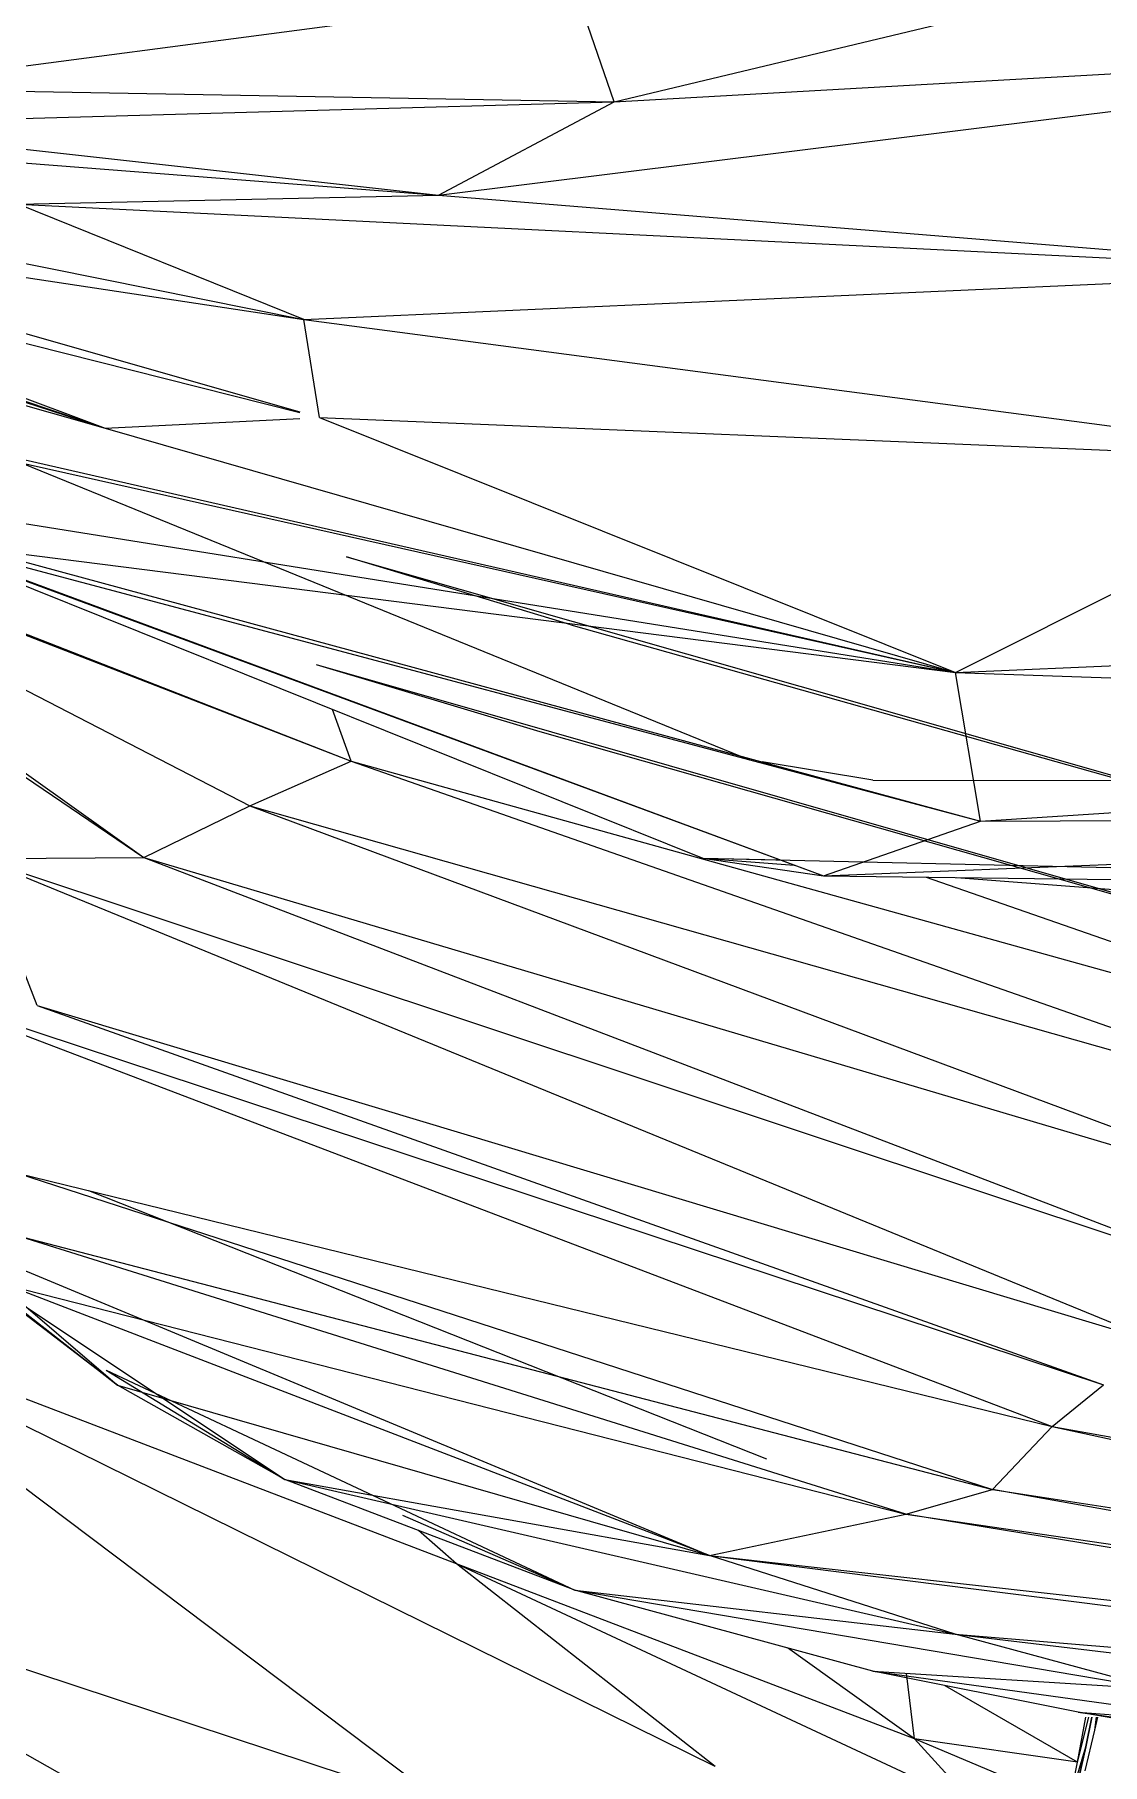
# Model space of a CAD drawing. Header units: millimetres. Extents: x -8591 to 211781, y -3000 to 31870.
# Drawn here: x -4505.9 to -4469.5, y 2820.8 to 2879.7 of the extents above; entities that cross this region are included whole.
import ezdxf

# ---------------------------------------------------------------- set-up
doc = ezdxf.new("R2010")
doc.units = ezdxf.units.MM
doc.layers.add('G-IMPT', color=8, linetype='Continuous', lineweight=9)
doc.layers.add('I-FURN', color=30, linetype='Continuous', lineweight=9)

# ---------------------------------------------------------------- blocks, each defined once
blk = doc.blocks.new('Artificial banana plant 1500mm - Family 4__C1-728657-Begane grond')
at = {"layer": 'G-IMPT'}
for p, q in [((-73.368, 220.56), (-39.388, 228.698)), ((-73.368, 220.56), (-39.388, 228.698)), ((-99.168, 221.029), (-74.638, 224.267)), ((-99.168, 221.029), (-74.638, 224.267)), ((-73.368, 220.56), (-74.638, 224.267)), ((-73.368, 220.56), (-74.638, 224.267)), ((-79.348, 217.384), (-37.548, 222.588)), ((-79.348, 217.384), (-37.548, 222.588)), ((-73.368, 220.56), (-37.548, 222.588)), ((-73.368, 220.56), (-37.548, 222.588)), ((-101.028, 219.795), (-73.368, 220.56)), ((-101.028, 219.795), (-73.368, 220.56)), ((-99.168, 221.029), (-73.368, 220.56)), ((-99.168, 221.029), (-73.368, 220.56)), ((-79.348, 217.384), (-73.368, 220.56)), ((-79.348, 217.384), (-73.368, 220.56)), ((-104.718, 219.352), (-79.348, 217.384)), ((-104.718, 219.352), (-79.348, 217.384)), ((-101.028, 219.795), (-79.348, 217.384)), ((-101.028, 219.795), (-79.348, 217.384)), ((-116.178, 217.723), (-90.708, 209.447)), ((-116.178, 217.723), (-90.708, 209.447)), ((-107.528, 217.909), (-83.938, 213.143)), ((-107.528, 217.909), (-83.938, 213.143)), ((-93.678, 217.079), (-79.348, 217.384)), ((-93.678, 217.079), (-79.348, 217.384)), ((-83.938, 213.143), (-93.678, 217.079)), ((-83.938, 213.143), (-93.678, 217.079)), ((-93.678, 217.079), (-47.338, 214.787)), ((-93.678, 217.079), (-47.338, 214.787)), ((-79.348, 217.384), (-47.338, 214.787)), ((-79.348, 217.384), (-47.338, 214.787)), ((-112.198, 216.702), (-90.708, 209.447)), ((-112.198, 216.702), (-90.708, 209.447)), ((-109.258, 216.343), (-90.708, 209.447)), ((-109.258, 216.343), (-90.708, 209.447)), ((-109.258, 216.343), (-84.074, 209.979)), ((-109.258, 216.343), (-84.074, 209.979)), ((-107.608, 216.72), (-84.074, 210.001)), ((-107.608, 216.72), (-84.074, 210.001)), ((-107.608, 216.72), (-83.938, 213.143)), ((-107.608, 216.72), (-83.938, 213.143)), ((-83.938, 213.143), (-47.338, 214.787)), ((-83.938, 213.143), (-47.338, 214.787)), ((-104.688, 213.42), (-90.708, 209.447)), ((-104.688, 213.42), (-90.708, 209.447)), ((-83.408, 209.811), (-83.938, 213.143)), ((-83.408, 209.811), (-83.938, 213.143)), ((-83.938, 213.143), (-47.388, 208.319)), ((-83.938, 213.143), (-47.388, 208.319)), ((-102.328, 210.225), (-61.738, 201.117)), ((-102.328, 210.225), (-61.738, 201.117)), ((-98.468, 210.257), (-68.758, 198.141)), ((-98.468, 210.257), (-68.758, 198.141)), ((-90.708, 209.447), (-84.074, 209.777)), ((-90.708, 209.447), (-84.074, 209.777)), ((-90.708, 209.447), (-61.738, 201.117)), ((-90.708, 209.447), (-61.738, 201.117)), ((-83.408, 209.811), (-61.738, 201.117)), ((-83.408, 209.811), (-61.738, 201.117)), ((-83.408, 209.811), (-47.388, 208.319)), ((-83.408, 209.811), (-47.388, 208.319)), ((-110.04, 208.797), (-89.388, 194.813)), ((-110.04, 208.797), (-89.388, 194.813)), ((-96.868, 209.146), (-61.738, 201.117)), ((-96.868, 209.146), (-61.738, 201.117)), ((-61.738, 201.117), (-47.388, 208.319)), ((-61.738, 201.117), (-47.388, 208.319)), ((-107.928, 208.001), (-89.388, 194.813)), ((-107.928, 208.001), (-89.388, 194.813)), ((-107.928, 208.001), (-85.778, 196.576)), ((-107.928, 208.001), (-85.778, 196.576)), ((-107.928, 208.001), (-82.328, 198.103)), ((-107.928, 208.001), (-82.328, 198.103)), ((-106.548, 207.57), (-82.328, 198.103)), ((-106.548, 207.57), (-82.328, 198.103)), ((-100.128, 206.75), (-70.348, 194.793)), ((-100.128, 206.75), (-70.348, 194.793)), ((-100.128, 206.75), (-66.238, 194.189)), ((-100.128, 206.75), (-66.238, 194.189)), ((-95.578, 206.53), (-61.738, 201.117)), ((-95.578, 206.53), (-61.738, 201.117)), ((-97.878, 205.891), (-66.238, 194.189)), ((-97.878, 205.891), (-66.238, 194.189)), ((-97.878, 205.891), (-60.888, 196.052)), ((-97.878, 205.891), (-60.888, 196.052)), ((-95.218, 205.37), (-60.888, 196.052)), ((-95.218, 205.37), (-60.888, 196.052)), ((-95.218, 205.37), (-61.738, 201.117)), ((-95.218, 205.37), (-61.738, 201.117)), ((-74.848, 202.742), (-82.488, 205.063)), ((-74.848, 202.742), (-82.488, 205.063)), ((-82.488, 205.063), (-35.908, 191.766)), ((-61.738, 201.117), (-5.438, 203.565)), ((-61.738, 201.117), (-5.438, 203.565)), ((-74.848, 202.742), (-35.908, 191.766)), ((-74.848, 202.742), (-35.908, 191.766)), ((-83.518, 201.395), (-75.898, 199.106)), ((-83.518, 201.395), (-75.898, 199.106)), ((-83.518, 201.395), (-36.868, 188.035)), ((-60.888, 196.052), (-61.738, 201.117)), ((-60.888, 196.052), (-61.738, 201.117)), ((-61.738, 201.117), (-10.348, 199.337)), ((-61.738, 201.117), (-10.348, 199.337)), ((-82.328, 198.103), (-82.962, 199.858)), ((-82.328, 198.103), (-82.962, 199.858)), ((-60.888, 196.052), (-10.348, 199.337)), ((-60.888, 196.052), (-10.348, 199.337)), ((-75.898, 199.106), (-36.868, 188.035)), ((-75.898, 199.106), (-36.868, 188.035)), ((-85.778, 196.576), (-82.328, 198.103)), ((-85.778, 196.576), (-82.328, 198.103)), ((-82.328, 198.103), (-44.998, 185.016)), ((-82.328, 198.103), (-44.998, 185.016)), ((-82.328, 198.103), (-41.378, 186.7)), ((-82.328, 198.103), (-41.378, 186.7)), ((-64.558, 197.452), (-68.319, 198.07)), ((-64.558, 197.452), (-68.319, 198.07)), ((-64.558, 197.452), (-20.028, 197.382)), ((-64.558, 197.452), (-20.028, 197.382)), ((-89.388, 194.813), (-85.778, 196.576)), ((-89.388, 194.813), (-85.778, 196.576)), ((-85.778, 196.576), (-48.278, 182.611)), ((-85.778, 196.576), (-48.278, 182.611)), ((-85.778, 196.576), (-44.998, 185.016)), ((-85.778, 196.576), (-44.998, 185.016)), ((-66.238, 194.189), (-15.438, 196.225)), ((-66.238, 194.189), (-15.438, 196.225)), ((-66.238, 194.189), (-60.888, 196.052)), ((-66.238, 194.189), (-60.888, 196.052)), ((-60.888, 196.052), (-15.438, 196.225)), ((-60.888, 196.052), (-15.438, 196.225)), ((-94.988, 194.774), (-89.388, 194.813)), ((-94.988, 194.774), (-89.388, 194.813)), ((-93.028, 189.77), (-94.988, 194.774)), ((-93.028, 189.77), (-94.988, 194.774)), ((-94.988, 194.774), (-54.568, 178.203)), ((-94.988, 194.774), (-54.568, 178.203)), ((-94.988, 194.774), (-51.668, 180.363)), ((-94.988, 194.774), (-51.668, 180.363)), ((-89.388, 194.813), (-51.668, 180.363)), ((-89.388, 194.813), (-51.668, 180.363)), ((-89.388, 194.813), (-48.278, 182.611)), ((-89.388, 194.813), (-48.278, 182.611)), ((-70.348, 194.793), (-66.238, 194.189)), ((-70.348, 194.793), (-66.238, 194.189)), ((-70.348, 194.793), (-67.229, 194.555)), ((-70.348, 194.793), (-67.229, 194.555)), ((-70.348, 194.793), (-67.706, 194.731)), ((-70.348, 194.793), (-20.758, 193.643)), ((-66.238, 194.189), (-20.758, 193.643)), ((-66.238, 194.189), (-20.758, 193.643)), ((-62.73, 194.146), (-41.378, 186.7)), ((-62.73, 194.146), (-41.378, 186.7)), ((-61.703, 194.134), (-26.238, 191.433)), ((-61.703, 194.134), (-26.238, 191.433)), ((-98.338, 190.616), (-58.438, 175.426)), ((-98.338, 190.616), (-58.438, 175.426)), ((-98.338, 190.616), (-56.688, 176.845)), ((-98.338, 190.616), (-56.688, 176.845)), ((-93.028, 189.77), (-56.688, 176.845)), ((-93.028, 189.77), (-56.688, 176.845)), ((-93.028, 189.77), (-54.568, 178.203)), ((-93.028, 189.77), (-54.568, 178.203)), ((-93.698, 184.06), (-60.478, 173.283)), ((-93.698, 184.06), (-60.478, 173.283)), ((-93.698, 184.06), (-58.438, 175.426)), ((-93.698, 184.06), (-58.438, 175.426)), ((-98.548, 183.887), (-90.288, 176.835)), ((-98.548, 183.887), (-90.288, 176.835)), ((-91.282, 183.469), (-68.178, 174.323)), ((-91.282, 183.469), (-68.178, 174.323)), ((-90.288, 176.835), (-97.778, 182.546)), ((-90.288, 176.835), (-97.778, 182.546)), ((-97.778, 182.546), (-70.118, 171.027)), ((-63.428, 172.437), (-93.768, 181.948)), ((-63.428, 172.437), (-93.768, 181.948)), ((-93.768, 181.948), (-60.478, 173.283)), ((-93.768, 181.948), (-60.478, 173.283)), ((-95.338, 180.783), (-84.588, 173.615)), ((-95.338, 180.783), (-84.588, 173.615)), ((-95.338, 180.783), (-90.288, 176.835)), ((-95.338, 180.783), (-90.288, 176.835)), ((-70.118, 171.027), (-94.048, 180.247)), ((-70.118, 171.027), (-94.048, 180.247)), ((-94.048, 180.247), (-63.428, 172.437)), ((-94.048, 180.247), (-63.428, 172.437)), ((-78.858, 162.34), (-101.678, 179.523)), ((-78.858, 162.34), (-101.678, 179.523)), ((-69.928, 163.837), (-101.678, 179.523)), ((-69.928, 163.837), (-101.678, 179.523)), ((-78.738, 170.752), (-101.678, 179.523)), ((-78.738, 170.752), (-101.678, 179.523)), ((-90.678, 177.345), (-74.708, 169.854)), ((-90.678, 177.345), (-74.708, 169.854)), ((-90.678, 177.345), (-84.588, 173.615)), ((-90.678, 177.345), (-84.588, 173.615)), ((-84.588, 173.615), (-90.288, 176.835)), ((-84.588, 173.615), (-90.288, 176.835)), ((-90.288, 176.835), (-70.118, 171.027)), ((-90.288, 176.835), (-70.118, 171.027)), ((-58.438, 175.426), (-56.688, 176.845)), ((-58.438, 175.426), (-56.688, 176.845)), ((-60.478, 173.283), (-58.438, 175.426)), ((-60.478, 173.283), (-58.438, 175.426)), ((-58.438, 175.426), (-18.348, 166.756)), ((-58.438, 175.426), (-18.348, 166.756)), ((-58.438, 175.426), (-16.598, 168.003)), ((-58.438, 175.426), (-16.598, 168.003)), ((-74.708, 169.854), (-84.588, 173.615)), ((-74.708, 169.854), (-84.588, 173.615)), ((-84.588, 173.615), (-61.748, 168.345)), ((-84.588, 173.615), (-61.748, 168.345)), ((-84.588, 173.615), (-70.118, 171.027)), ((-84.588, 173.615), (-70.118, 171.027)), ((-63.428, 172.437), (-60.478, 173.283)), ((-63.428, 172.437), (-60.478, 173.283)), ((-20.138, 166.085), (-60.478, 173.283)), ((-20.138, 166.085), (-60.478, 173.283)), ((-60.478, 173.283), (-18.348, 166.756)), ((-60.478, 173.283), (-18.348, 166.756)), ((-80.578, 172.401), (-74.708, 169.854)), ((-80.578, 172.401), (-74.708, 169.854)), ((-70.118, 171.027), (-63.428, 172.437)), ((-70.118, 171.027), (-63.428, 172.437)), ((-22.288, 165.704), (-63.428, 172.437)), ((-22.288, 165.704), (-63.428, 172.437)), ((-63.428, 172.437), (-20.138, 166.085)), ((-63.428, 172.437), (-20.138, 166.085)), ((-78.738, 170.752), (-80.035, 171.882)), ((-78.738, 170.752), (-80.035, 171.882)), ((-81.618, 157.607), (-105.768, 171.217)), ((-81.618, 157.607), (-105.768, 171.217)), ((-78.858, 162.34), (-105.768, 171.217)), ((-78.858, 162.34), (-105.768, 171.217)), ((-61.748, 168.345), (-70.118, 171.027)), ((-61.748, 168.345), (-70.118, 171.027)), ((-70.118, 171.027), (-25.168, 165.354)), ((-70.118, 171.027), (-25.168, 165.354)), ((-70.118, 171.027), (-22.288, 165.704)), ((-70.118, 171.027), (-22.288, 165.704)), ((-61.038, 162.491), (-78.738, 170.752)), ((-61.038, 162.491), (-78.738, 170.752)), ((-63.128, 164.78), (-78.738, 170.752)), ((-63.128, 164.78), (-78.738, 170.752)), ((-69.928, 163.837), (-78.738, 170.752)), ((-69.928, 163.837), (-78.738, 170.752)), ((-64.548, 167.087), (-74.708, 169.854)), ((-64.548, 167.087), (-74.708, 169.854)), ((-74.708, 169.854), (-54.848, 166.487)), ((-74.708, 169.854), (-54.848, 166.487)), ((-74.708, 169.854), (-61.748, 168.345)), ((-74.708, 169.854), (-61.748, 168.345)), ((-54.848, 166.487), (-61.748, 168.345)), ((-54.848, 166.487), (-61.748, 168.345)), ((-61.748, 168.345), (-24.958, 164.003)), ((-61.748, 168.345), (-24.958, 164.003)), ((-61.748, 168.345), (-25.168, 165.354)), ((-61.748, 168.345), (-25.168, 165.354)), ((-63.128, 164.78), (-67.463, 167.881)), ((-63.128, 164.78), (-67.463, 167.881)), ((-57.558, 165.688), (-64.548, 167.087)), ((-57.558, 165.688), (-64.548, 167.087)), ((-64.548, 167.087), (-50.608, 165.159)), ((-64.548, 167.087), (-50.608, 165.159)), ((-64.548, 167.087), (-54.848, 166.487)), ((-64.548, 167.087), (-54.848, 166.487)), ((-63.128, 164.78), (-63.403, 167.017)), ((-63.128, 164.78), (-63.403, 167.017)), ((-57.578, 163.987), (-62.085, 166.594)), ((-57.578, 163.987), (-62.085, 166.594)), ((-49.108, 164.247), (-57.558, 165.688)), ((-49.108, 164.247), (-57.558, 165.688)), ((-57.558, 165.688), (-50.048, 164.636)), ((-57.558, 165.688), (-50.048, 164.636)), ((-57.558, 165.688), (-50.608, 165.159)), ((-57.558, 165.688), (-50.608, 165.159)), ((-57.578, 163.987), (-57.189, 165.52)), ((-57.578, 163.987), (-57.189, 165.52)), ((-57.578, 163.987), (-57.291, 165.52)), ((-57.578, 163.987), (-57.291, 165.52)), ((-56.998, 165.074), (-57.328, 163.688)), ((-56.998, 165.074), (-57.328, 163.688)), ((-57.298, 164.512), (-57.096, 165.52)), ((-57.096, 165.52), (-57.298, 164.512)), ((-56.903, 165.52), (-56.998, 165.074)), ((-56.903, 165.52), (-56.998, 165.074)), ((-56.947, 165.52), (-56.998, 165.074)), ((-56.947, 165.52), (-56.998, 165.074)), ((-57.868, 162.567), (-63.128, 164.78)), ((-57.868, 162.567), (-63.128, 164.78)), ((-57.578, 163.987), (-63.128, 164.78)), ((-57.578, 163.987), (-63.128, 164.78)), ((-61.038, 162.491), (-63.128, 164.78)), ((-61.038, 162.491), (-63.128, 164.78)), ((-57.868, 162.567), (-57.298, 164.512)), ((-57.868, 162.567), (-57.298, 164.512)), ((-57.608, 163.107), (-57.298, 164.512)), ((-57.298, 164.512), (-57.608, 163.107)), ((-57.868, 162.567), (-57.578, 163.987)), ((-57.868, 162.567), (-57.578, 163.987))]:
    blk.add_line(p, q, dxfattribs=at)
blk = doc.blocks.new('Artificial banana plant 1500mm - Family 4__C2-728658-Begane grond')
blk.add_blockref('Artificial banana plant 1500mm - Family 4__C1-728657-Begane grond', (0, 0))
blk = doc.blocks.new('Artificial banana plant 1500mm - Family 4-728656-Begane grond')
blk.add_blockref('Artificial banana plant 1500mm - Family 4__C2-728658-Begane grond', (0, 0))
blk = doc.blocks.new('Artificial banana plant 1500mm - Ny märkning-728662-Begane grond')
blk.add_blockref('Artificial banana plant 1500mm - Family 4-728656-Begane grond', (0, 0))

msp = doc.modelspace()

# ---------------------------------------------------------------- block references
at = {"layer": 'I-FURN'}
msp.add_blockref('Artificial banana plant 1500mm - Ny märkning-728662-Begane grond', (-4412.758, 2656.875), dxfattribs=at)

doc.saveas('drawing.dxf')
